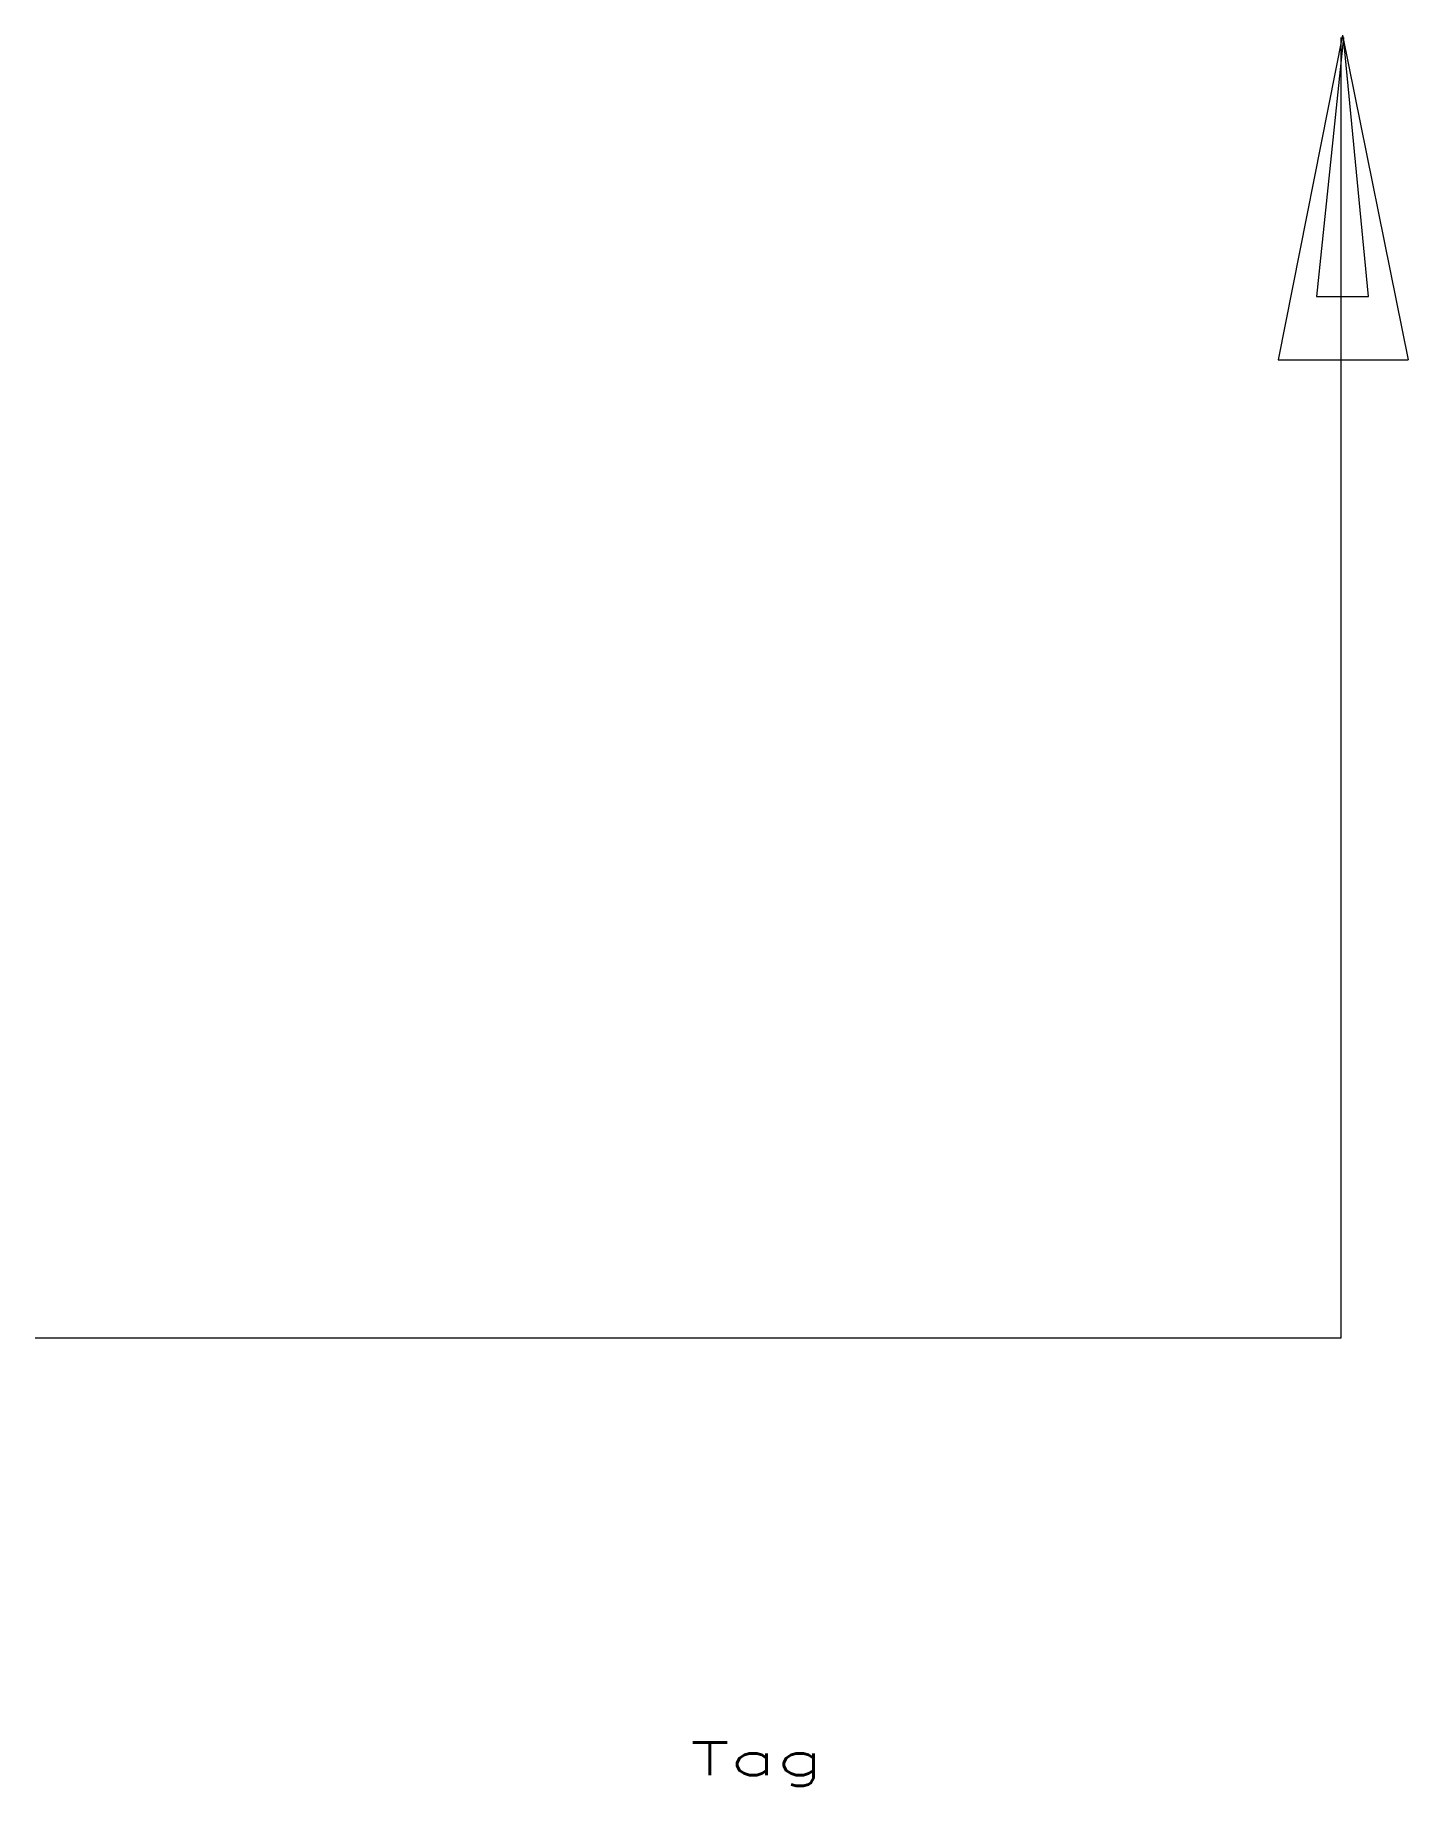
# Model space of a CAD drawing. Header units: inches. Extents: x -10 to 0.5, y -13.4 to 0.
import ezdxf
from ezdxf.enums import TextEntityAlignment as Align

# ---------------------------------------------------------------- set-up
doc = ezdxf.new("R2010")
doc.units = ezdxf.units.IN
doc.header["$MEASUREMENT"] = 0
doc.layers.get('0').update_dxf_attribs({"lineweight": 0})
doc.styles.get("Standard").update_dxf_attribs({"font": 'TXT.SHX'})

msp = doc.modelspace()

# ---------------------------------------------------------------- linework, layer by layer
at = {"color": 7, "linetype": 'Continuous', "lineweight": 0}
for p, q in [((0.013, 0.024), (-0.482, -2.469)), ((0.019, 0.005), (-0.188, -1.983)), ((0.003, -9.98), (0.003, 0.006)), ((0.013, 0.024), (0.515, -2.469)), ((0.212, -1.983), (0.019, 0.005)), ((-0.188, -1.983), (0.212, -1.983)), ((-0.482, -2.469), (0.515, -2.469)), ((-10.025, -9.98), (0.003, -9.98))]:
    msp.add_line(p, q, dxfattribs=at)

# ---------------------------------------------------------------- texts
at = {"color": 7, "linetype": 'Continuous', "width": 1.587963}
msp.add_text('Tag', height=0.25, dxfattribs=at).set_placement((-4.995, -13.336), (-3.974, -13.336), align=Align.FIT)

doc.saveas('drawing.dxf')
